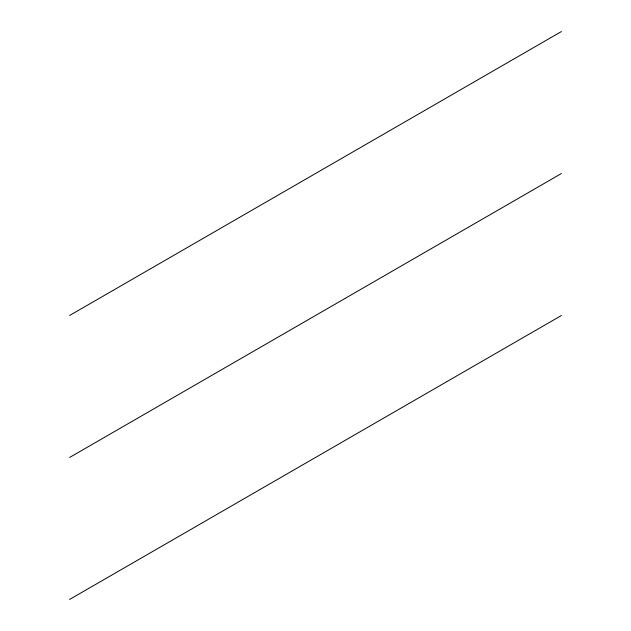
<?xml version="1.0" encoding="UTF-8"?>
<svg xmlns="http://www.w3.org/2000/svg" width="631" height="631" viewBox="0 0 631 631"><rect width="100%" height="100%" fill="white"/><g stroke="black" fill="none" stroke-linecap="round" stroke-linejoin="round"><path stroke-width="0.95" d="M69.591 315.5L561.409 31.55M69.591 457.475L561.409 173.525M69.591 599.45L561.409 315.5"/></g></svg>
